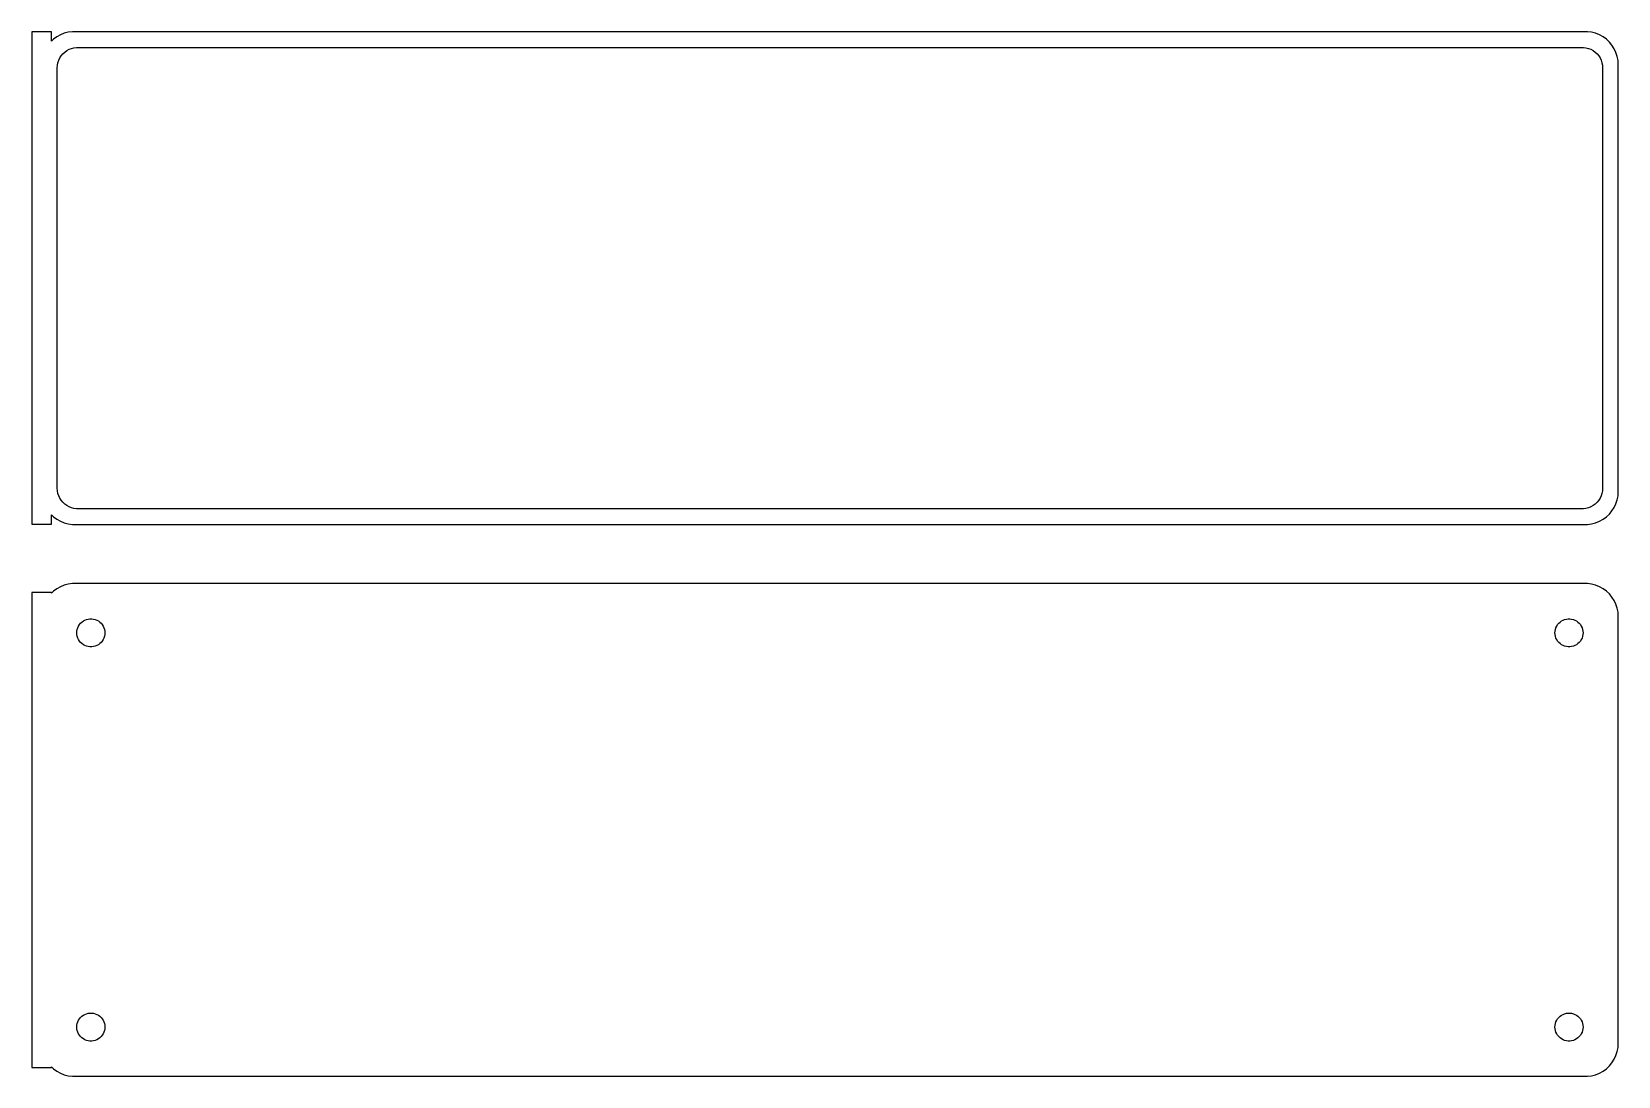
# Model space of a CAD drawing. Header units: metres. Extents: x -122 to 120, y 131 to 289.
import ezdxf

# ---------------------------------------------------------------- set-up
doc = ezdxf.new("R2010")
doc.units = ezdxf.units.M

msp = doc.modelspace()

# ---------------------------------------------------------------- linework, layer by layer
for p, q in [((-118.5, 289.479), (-121.5, 289.479)), ((-121.5, 289.479), (-121.5, 214.521)), ((-118.5, 288.059), (-118.5, 289.479)), ((-118.187, 288.353), (-118.5, 288.059)), ((-117.679, 288.722), (-118.187, 288.353)), ((-117.129, 289.024), (-117.679, 288.722)), ((-116.545, 289.255), (-117.129, 289.024)), ((-115.937, 289.411), (-116.545, 289.255)), ((-115.314, 289.49), (-115.937, 289.411)), ((115.314, 289.49), (-115.314, 289.49)), ((115.937, 289.411), (115.314, 289.49)), ((116.545, 289.255), (115.937, 289.411)), ((117.129, 289.024), (116.545, 289.255)), ((117.679, 288.722), (117.129, 289.024)), ((118.187, 288.353), (117.679, 288.722)), ((118.645, 287.923), (118.187, 288.353)), ((119.045, 287.439), (118.645, 287.923)), ((119.382, 286.909), (119.045, 287.439)), ((-117.515, 284.774), (-117.394, 285.146)), ((-117.394, 285.146), (-117.228, 285.5)), ((-117.228, 285.5), (-117.018, 285.83)), ((-117.018, 285.83), (-116.769, 286.131)), ((-116.769, 286.131), (-116.484, 286.399)), ((-116.484, 286.399), (-116.168, 286.628)), ((-116.168, 286.628), (-115.825, 286.817)), ((-115.825, 286.817), (-115.462, 286.961)), ((-115.462, 286.961), (-115.083, 287.058)), ((-115.083, 287.058), (-114.695, 287.107)), ((-114.695, 287.107), (114.695, 287.107)), ((114.695, 287.107), (115.083, 287.058)), ((115.083, 287.058), (115.462, 286.961)), ((115.462, 286.961), (115.825, 286.817)), ((115.825, 286.817), (116.168, 286.628)), ((116.168, 286.628), (116.484, 286.399)), ((116.484, 286.399), (116.769, 286.131)), ((116.769, 286.131), (117.018, 285.83)), ((117.018, 285.83), (117.228, 285.5)), ((117.228, 285.5), (117.394, 285.146)), ((117.394, 285.146), (117.515, 284.774)), ((119.649, 286.341), (119.382, 286.909)), ((119.843, 285.743), (119.649, 286.341)), ((119.961, 285.127), (119.843, 285.743)), ((120, 284.5), (119.961, 285.127)), ((-117.613, 284), (-117.588, 284.39)), ((-117.613, 220), (-117.613, 284)), ((-117.588, 284.39), (-117.515, 284.774)), ((117.515, 284.774), (117.588, 284.39)), ((117.588, 284.39), (117.613, 284)), ((117.613, 284), (117.613, 220)), ((120, 219.5), (120, 284.5)), ((-117.588, 219.61), (-117.613, 220)), ((117.613, 220), (117.588, 219.61)), ((-117.515, 219.226), (-117.588, 219.61)), ((-117.394, 218.854), (-117.515, 219.226)), ((-117.228, 218.5), (-117.394, 218.854)), ((-117.018, 218.17), (-117.228, 218.5)), ((-116.769, 217.869), (-117.018, 218.17)), ((-116.484, 217.601), (-116.769, 217.869)), ((-116.168, 217.372), (-116.484, 217.601)), ((-115.825, 217.183), (-116.168, 217.372)), ((116.168, 217.372), (115.825, 217.183)), ((116.484, 217.601), (116.168, 217.372)), ((116.769, 217.869), (116.484, 217.601)), ((117.018, 218.17), (116.769, 217.869)), ((117.228, 218.5), (117.018, 218.17)), ((117.394, 218.854), (117.228, 218.5)), ((117.515, 219.226), (117.394, 218.854)), ((117.588, 219.61), (117.515, 219.226)), ((119.382, 217.091), (119.649, 217.659)), ((119.649, 217.659), (119.843, 218.257)), ((119.843, 218.257), (119.961, 218.873)), ((119.961, 218.873), (120, 219.5)), ((-118.5, 214.521), (-118.5, 215.941)), ((-118.5, 215.941), (-118.187, 215.647)), ((-118.187, 215.647), (-117.679, 215.278)), ((-117.679, 215.278), (-117.129, 214.976)), ((-117.129, 214.976), (-116.545, 214.745)), ((-115.462, 217.039), (-115.825, 217.183)), ((-115.083, 216.942), (-115.462, 217.039)), ((-114.695, 216.893), (-115.083, 216.942)), ((114.695, 216.893), (-114.695, 216.893)), ((115.083, 216.942), (114.695, 216.893)), ((115.462, 217.039), (115.083, 216.942)), ((115.825, 217.183), (115.462, 217.039)), ((116.545, 214.745), (117.129, 214.976)), ((117.129, 214.976), (117.679, 215.278)), ((117.679, 215.278), (118.187, 215.647)), ((118.187, 215.647), (118.645, 216.077)), ((118.645, 216.077), (119.045, 216.561)), ((119.045, 216.561), (119.382, 217.091)), ((-121.5, 214.521), (-118.5, 214.521)), ((-116.545, 214.745), (-115.937, 214.589)), ((-115.937, 214.589), (-115.314, 214.51)), ((-115.314, 214.51), (115.314, 214.51)), ((115.314, 214.51), (115.937, 214.589)), ((115.937, 214.589), (116.545, 214.745)), ((-115.937, 205.411), (-116.545, 205.255)), ((-115.314, 205.49), (-115.937, 205.411)), ((115.314, 205.49), (-115.314, 205.49)), ((115.937, 205.411), (115.314, 205.49)), ((116.545, 205.255), (115.937, 205.411)), ((-118.5, 204.153), (-121.5, 204.153)), ((-121.5, 204.153), (-121.5, 131.847)), ((-118.187, 204.353), (-118.5, 204.059)), ((-118.5, 204.059), (-118.5, 204.153)), ((-117.679, 204.722), (-118.187, 204.353)), ((-117.129, 205.024), (-117.679, 204.722)), ((-116.545, 205.255), (-117.129, 205.024)), ((117.129, 205.024), (116.545, 205.255)), ((117.679, 204.722), (117.129, 205.024)), ((118.187, 204.353), (117.679, 204.722)), ((118.645, 203.923), (118.187, 204.353)), ((119.045, 203.439), (118.645, 203.923)), ((119.382, 202.909), (119.045, 203.439)), ((119.649, 202.341), (119.382, 202.909)), ((119.843, 201.743), (119.649, 202.341)), ((119.961, 201.127), (119.843, 201.743)), ((120, 200.5), (119.961, 201.127)), ((120, 135.5), (120, 200.5)), ((-114.635, 198), (-114.618, 198.268)), ((-114.618, 198.268), (-114.568, 198.531)), ((-114.568, 198.531), (-114.485, 198.786)), ((-114.485, 198.786), (-114.371, 199.029)), ((-114.371, 199.029), (-114.227, 199.255)), ((-114.227, 199.255), (-114.057, 199.462)), ((-114.057, 199.462), (-113.861, 199.645)), ((-113.861, 199.645), (-113.644, 199.803)), ((-113.644, 199.803), (-113.409, 199.932)), ((-113.409, 199.932), (-113.16, 200.031)), ((-113.16, 200.031), (-112.9, 200.097)), ((-112.9, 200.097), (-112.634, 200.131)), ((-112.634, 200.131), (-112.366, 200.131)), ((-112.366, 200.131), (-112.1, 200.097)), ((-112.1, 200.097), (-111.84, 200.031)), ((-111.84, 200.031), (-111.591, 199.932)), ((-111.591, 199.932), (-111.356, 199.803)), ((-111.356, 199.803), (-111.139, 199.645)), ((-111.139, 199.645), (-110.943, 199.462)), ((-110.943, 199.462), (-110.773, 199.255)), ((-110.773, 199.255), (-110.629, 199.029)), ((-110.629, 199.029), (-110.515, 198.786)), ((-110.515, 198.786), (-110.432, 198.531)), ((-110.432, 198.531), (-110.382, 198.268)), ((-110.382, 198.268), (-110.365, 198)), ((110.365, 198), (110.382, 198.268)), ((110.382, 198.268), (110.432, 198.531)), ((110.432, 198.531), (110.515, 198.786)), ((110.515, 198.786), (110.629, 199.029)), ((110.629, 199.029), (110.773, 199.255)), ((110.773, 199.255), (110.943, 199.462)), ((110.943, 199.462), (111.139, 199.645)), ((111.139, 199.645), (111.356, 199.803)), ((111.356, 199.803), (111.591, 199.932)), ((111.591, 199.932), (111.84, 200.031)), ((111.84, 200.031), (112.1, 200.097)), ((112.1, 200.097), (112.366, 200.131)), ((112.366, 200.131), (112.634, 200.131)), ((112.634, 200.131), (112.9, 200.097)), ((112.9, 200.097), (113.16, 200.031)), ((113.16, 200.031), (113.409, 199.932)), ((113.409, 199.932), (113.644, 199.803)), ((113.644, 199.803), (113.861, 199.645)), ((113.861, 199.645), (114.057, 199.462)), ((114.057, 199.462), (114.227, 199.255)), ((114.227, 199.255), (114.371, 199.029)), ((114.371, 199.029), (114.485, 198.786)), ((114.485, 198.786), (114.568, 198.531)), ((114.568, 198.531), (114.618, 198.268)), ((114.618, 198.268), (114.635, 198)), ((-114.618, 197.732), (-114.635, 198)), ((-114.568, 197.469), (-114.618, 197.732)), ((-114.485, 197.214), (-114.568, 197.469)), ((-114.371, 196.971), (-114.485, 197.214)), ((-114.227, 196.745), (-114.371, 196.971)), ((-114.057, 196.538), (-114.227, 196.745)), ((-113.861, 196.355), (-114.057, 196.538)), ((-113.644, 196.197), (-113.861, 196.355)), ((-113.409, 196.068), (-113.644, 196.197)), ((-113.16, 195.969), (-113.409, 196.068)), ((-112.9, 195.903), (-113.16, 195.969)), ((-112.634, 195.869), (-112.9, 195.903)), ((-112.366, 195.869), (-112.634, 195.869)), ((-112.1, 195.903), (-112.366, 195.869)), ((-111.84, 195.969), (-112.1, 195.903)), ((-111.591, 196.068), (-111.84, 195.969)), ((-111.356, 196.197), (-111.591, 196.068)), ((-111.139, 196.355), (-111.356, 196.197)), ((-110.943, 196.538), (-111.139, 196.355)), ((-110.773, 196.745), (-110.943, 196.538)), ((-110.629, 196.971), (-110.773, 196.745)), ((-110.515, 197.214), (-110.629, 196.971)), ((-110.432, 197.469), (-110.515, 197.214)), ((-110.382, 197.732), (-110.432, 197.469)), ((-110.365, 198), (-110.382, 197.732)), ((110.382, 197.732), (110.365, 198)), ((110.432, 197.469), (110.382, 197.732)), ((110.515, 197.214), (110.432, 197.469)), ((110.629, 196.971), (110.515, 197.214)), ((110.773, 196.745), (110.629, 196.971)), ((110.943, 196.538), (110.773, 196.745)), ((111.139, 196.355), (110.943, 196.538)), ((111.356, 196.197), (111.139, 196.355)), ((111.591, 196.068), (111.356, 196.197)), ((111.84, 195.969), (111.591, 196.068)), ((112.1, 195.903), (111.84, 195.969)), ((112.366, 195.869), (112.1, 195.903)), ((112.634, 195.869), (112.366, 195.869)), ((112.9, 195.903), (112.634, 195.869)), ((113.16, 195.969), (112.9, 195.903)), ((113.409, 196.068), (113.16, 195.969)), ((113.644, 196.197), (113.409, 196.068)), ((113.861, 196.355), (113.644, 196.197)), ((114.057, 196.538), (113.861, 196.355)), ((114.227, 196.745), (114.057, 196.538)), ((114.371, 196.971), (114.227, 196.745)), ((114.485, 197.214), (114.371, 196.971)), ((114.568, 197.469), (114.485, 197.214)), ((114.618, 197.732), (114.568, 197.469)), ((114.635, 198), (114.618, 197.732)), ((-113.16, 140.031), (-112.9, 140.097)), ((-112.9, 140.097), (-112.634, 140.131)), ((-112.634, 140.131), (-112.366, 140.131)), ((-112.366, 140.131), (-112.1, 140.097)), ((-112.1, 140.097), (-111.84, 140.031)), ((111.84, 140.031), (112.1, 140.097)), ((112.1, 140.097), (112.366, 140.131)), ((112.366, 140.131), (112.634, 140.131)), ((112.634, 140.131), (112.9, 140.097)), ((112.9, 140.097), (113.16, 140.031)), ((-114.635, 138), (-114.618, 138.268)), ((-114.618, 137.732), (-114.635, 138)), ((-114.618, 138.268), (-114.568, 138.531)), ((-114.568, 137.469), (-114.618, 137.732)), ((-114.568, 138.531), (-114.485, 138.786)), ((-114.485, 138.786), (-114.371, 139.029)), ((-114.371, 139.029), (-114.227, 139.255)), ((-114.227, 139.255), (-114.057, 139.462)), ((-114.057, 139.462), (-113.861, 139.645)), ((-113.861, 139.645), (-113.644, 139.803)), ((-113.644, 139.803), (-113.409, 139.932)), ((-113.409, 139.932), (-113.16, 140.031)), ((-111.84, 140.031), (-111.591, 139.932)), ((-111.591, 139.932), (-111.356, 139.803)), ((-111.356, 139.803), (-111.139, 139.645)), ((-111.139, 139.645), (-110.943, 139.462)), ((-110.943, 139.462), (-110.773, 139.255)), ((-110.773, 139.255), (-110.629, 139.029)), ((-110.629, 139.029), (-110.515, 138.786)), ((-110.515, 138.786), (-110.432, 138.531)), ((-110.432, 138.531), (-110.382, 138.268)), ((-110.382, 137.732), (-110.432, 137.469)), ((-110.382, 138.268), (-110.365, 138)), ((-110.365, 138), (-110.382, 137.732)), ((110.365, 138), (110.382, 138.268)), ((110.382, 137.732), (110.365, 138)), ((110.382, 138.268), (110.432, 138.531)), ((110.432, 137.469), (110.382, 137.732)), ((110.432, 138.531), (110.515, 138.786)), ((110.515, 138.786), (110.629, 139.029)), ((110.629, 139.029), (110.773, 139.255)), ((110.773, 139.255), (110.943, 139.462)), ((110.943, 139.462), (111.139, 139.645)), ((111.139, 139.645), (111.356, 139.803)), ((111.356, 139.803), (111.591, 139.932)), ((111.591, 139.932), (111.84, 140.031)), ((113.16, 140.031), (113.409, 139.932)), ((113.409, 139.932), (113.644, 139.803)), ((113.644, 139.803), (113.861, 139.645)), ((113.861, 139.645), (114.057, 139.462)), ((114.057, 139.462), (114.227, 139.255)), ((114.227, 139.255), (114.371, 139.029)), ((114.371, 139.029), (114.485, 138.786)), ((114.485, 138.786), (114.568, 138.531)), ((114.568, 138.531), (114.618, 138.268)), ((114.618, 137.732), (114.568, 137.469)), ((114.618, 138.268), (114.635, 138)), ((114.635, 138), (114.618, 137.732)), ((-114.485, 137.214), (-114.568, 137.469)), ((-114.371, 136.971), (-114.485, 137.214)), ((-114.227, 136.745), (-114.371, 136.971)), ((-114.057, 136.538), (-114.227, 136.745)), ((-113.861, 136.355), (-114.057, 136.538)), ((-113.644, 136.197), (-113.861, 136.355)), ((-113.409, 136.068), (-113.644, 136.197)), ((-113.16, 135.969), (-113.409, 136.068)), ((-112.9, 135.903), (-113.16, 135.969)), ((-112.634, 135.869), (-112.9, 135.903)), ((-112.366, 135.869), (-112.634, 135.869)), ((-112.1, 135.903), (-112.366, 135.869)), ((-111.84, 135.969), (-112.1, 135.903)), ((-111.591, 136.068), (-111.84, 135.969)), ((-111.356, 136.197), (-111.591, 136.068)), ((-111.139, 136.355), (-111.356, 136.197)), ((-110.943, 136.538), (-111.139, 136.355)), ((-110.773, 136.745), (-110.943, 136.538)), ((-110.629, 136.971), (-110.773, 136.745)), ((-110.515, 137.214), (-110.629, 136.971)), ((-110.432, 137.469), (-110.515, 137.214)), ((110.515, 137.214), (110.432, 137.469)), ((110.629, 136.971), (110.515, 137.214)), ((110.773, 136.745), (110.629, 136.971)), ((110.943, 136.538), (110.773, 136.745)), ((111.139, 136.355), (110.943, 136.538)), ((111.356, 136.197), (111.139, 136.355)), ((111.591, 136.068), (111.356, 136.197)), ((111.84, 135.969), (111.591, 136.068)), ((112.1, 135.903), (111.84, 135.969)), ((112.366, 135.869), (112.1, 135.903)), ((112.634, 135.869), (112.366, 135.869)), ((112.9, 135.903), (112.634, 135.869)), ((113.16, 135.969), (112.9, 135.903)), ((113.409, 136.068), (113.16, 135.969)), ((113.644, 136.197), (113.409, 136.068)), ((113.861, 136.355), (113.644, 136.197)), ((114.057, 136.538), (113.861, 136.355)), ((114.227, 136.745), (114.057, 136.538)), ((114.371, 136.971), (114.227, 136.745)), ((114.485, 137.214), (114.371, 136.971)), ((114.568, 137.469), (114.485, 137.214)), ((119.961, 134.873), (120, 135.5)), ((119.045, 132.561), (119.382, 133.091)), ((119.382, 133.091), (119.649, 133.659)), ((119.649, 133.659), (119.843, 134.257)), ((119.843, 134.257), (119.961, 134.873)), ((-121.5, 131.847), (-118.5, 131.847)), ((-118.5, 131.847), (-118.5, 131.941)), ((-118.5, 131.941), (-118.187, 131.647)), ((-118.187, 131.647), (-117.679, 131.278)), ((-117.679, 131.278), (-117.129, 130.976)), ((-117.129, 130.976), (-116.545, 130.745)), ((-116.545, 130.745), (-115.937, 130.589)), ((-115.937, 130.589), (-115.314, 130.51)), ((-115.314, 130.51), (115.314, 130.51)), ((115.314, 130.51), (115.937, 130.589)), ((115.937, 130.589), (116.545, 130.745)), ((116.545, 130.745), (117.129, 130.976)), ((117.129, 130.976), (117.679, 131.278)), ((117.679, 131.278), (118.187, 131.647)), ((118.187, 131.647), (118.645, 132.077)), ((118.645, 132.077), (119.045, 132.561))]:
    msp.add_line(p, q)

doc.saveas('drawing.dxf')
